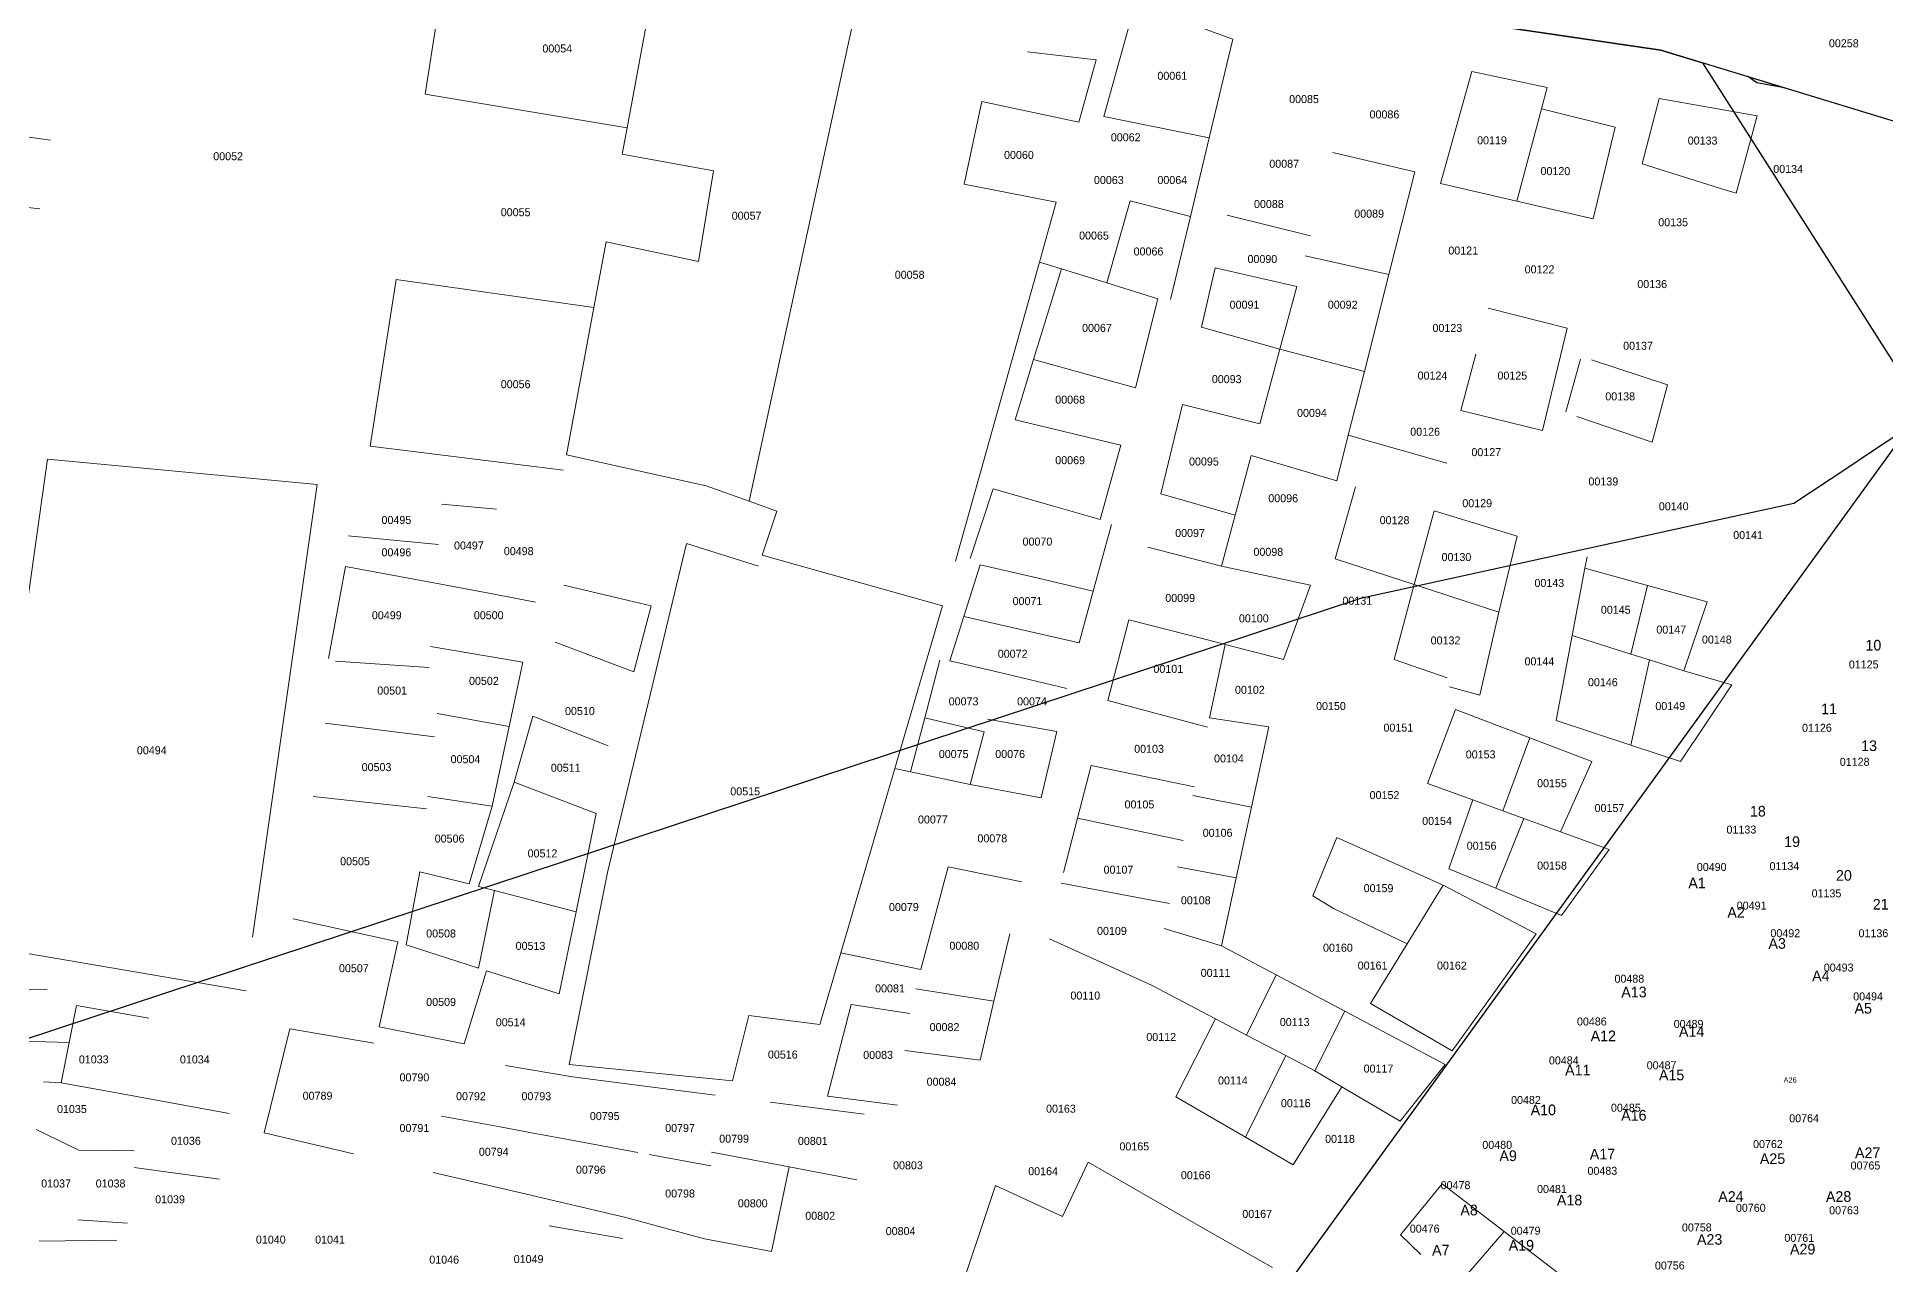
# Model space of a CAD drawing. Header units: metres. Extents: x 245232 to 248406, y 1633796 to 1637634.
# Drawn here: x 246687.4 to 247033.8, y 1634645 to 1634875.1 of the extents above; entities that cross this region are included whole.
import ezdxf
from ezdxf.enums import TextEntityAlignment as Align

# ---------------------------------------------------------------- set-up
doc = ezdxf.new("R2010")
doc.units = ezdxf.units.M
doc.header["$MEASUREMENT"] = 0
for name, color, linetype in [('historique_numero_parcelle', 7, 'Continuous'), ('limites_sections', 7, 'Continuous'), ('numero_lot', 7, 'Continuous')]:
    doc.layers.add(name, color=color, linetype=linetype)
doc.layers.add('LIMITES_PARCELLES', color=7, linetype='Continuous', lineweight=0, true_color=0xffffff)
doc.styles.add('Style-FANCY', font='FANCY.shx')
doc.styles.add('Style-WORKING', font='WORKING.shx')

msp = doc.modelspace()

# ---------------------------------------------------------------- linework, layer by layer
at = {"layer": 'limites_parcelles'}
for p, q in [((246798.021, 1634858.072), (246804.528, 1634893.145)), ((246820.865, 1634788.062), (246842.547, 1634888.057)), ((246760.168, 1634864.335), (246763.452, 1634885.372)), ((246887.38, 1634860.172), (246893.275, 1634881.305)), ((246893.275, 1634881.305), (246911.531, 1634874.691)), ((246911.531, 1634874.691), (246907.11, 1634856.152)), ((246873.075, 1634872.272), (246885.935, 1634870.774)), ((246885.935, 1634870.774), (246882.656, 1634859.097)), ((246950.489, 1634847.612), (246956.378, 1634868.605)), ((246956.378, 1634868.605), (246970.483, 1634865.591)), ((246798.021, 1634858.072), (246760.168, 1634864.335)), ((246970.483, 1634865.591), (246969.417, 1634861.608)), ((246988.263, 1634851.281), (246991.435, 1634863.578)), ((246991.435, 1634863.578), (247009.832, 1634860.295)), ((246864.476, 1634863.011), (246861.169, 1634847.467)), ((246882.656, 1634859.097), (246864.476, 1634863.011)), ((246896.287, 1634858.357), (246887.38, 1634860.172)), ((246969.417, 1634861.608), (246964.788, 1634844.3)), ((246969.417, 1634861.608), (246983.233, 1634858.154)), ((247009.832, 1634860.295), (247005.925, 1634845.774)), ((246673.879, 1634857.987), (246689.954, 1634855.721)), ((246797.103, 1634853.126), (246798.021, 1634858.072)), ((246907.11, 1634856.152), (246896.287, 1634858.357)), ((246983.233, 1634858.154), (246979.109, 1634840.982)), ((246814.231, 1634849.984), (246797.103, 1634853.126)), ((246907.11, 1634856.152), (246903.603, 1634841.449)), ((246930.281, 1634853.403), (246945.662, 1634849.82)), ((246811.374, 1634832.997), (246814.231, 1634849.984)), ((246945.662, 1634849.82), (246940.8, 1634830.566)), ((247002.76, 1634846.751), (246988.263, 1634851.281)), ((246861.169, 1634847.467), (246878.453, 1634844.135)), ((246964.788, 1634844.3), (246950.489, 1634847.612)), ((247005.925, 1634845.774), (247002.76, 1634846.751)), ((246672.527, 1634844.619), (246687.914, 1634842.884)), ((246878.453, 1634844.135), (246875.295, 1634832.89)), ((246887.939, 1634828.972), (246892.318, 1634844.386)), ((246892.318, 1634844.386), (246903.603, 1634841.449)), ((246979.109, 1634840.982), (246964.788, 1634844.3)), ((246903.603, 1634841.449), (246899.889, 1634825.875)), ((246910.519, 1634841.688), (246926.093, 1634837.801)), ((246791.77, 1634824.38), (246794.058, 1634836.71)), ((246794.058, 1634836.71), (246811.374, 1634832.997)), ((246875.295, 1634832.89), (246859.54, 1634776.795)), ((246875.295, 1634832.89), (246879.429, 1634831.609)), ((246940.8, 1634830.566), (246925.092, 1634834.074)), ((246749.87, 1634798.358), (246754.748, 1634829.607)), ((246754.748, 1634829.607), (246791.77, 1634824.38)), ((246874.202, 1634814.591), (246879.429, 1634831.609)), ((246879.429, 1634831.609), (246887.939, 1634828.972)), ((246897.508, 1634826.007), (246887.939, 1634828.972)), ((246905.696, 1634820.654), (246908.255, 1634831.815)), ((246908.255, 1634831.815), (246923.544, 1634828.322)), ((246940.8, 1634830.566), (246936.201, 1634812.356)), ((246893.314, 1634809.313), (246897.508, 1634826.007)), ((246923.544, 1634828.322), (246920.379, 1634816.557)), ((246786.648, 1634796.771), (246791.77, 1634824.38)), ((246959.415, 1634824.216), (246974.195, 1634820.522)), ((246920.379, 1634816.557), (246905.696, 1634820.654)), ((246974.195, 1634820.522), (246969.584, 1634801.323)), ((246916.607, 1634802.541), (246920.379, 1634816.557)), ((246936.201, 1634812.356), (246920.379, 1634816.557)), ((246954.288, 1634805.048), (246957.113, 1634815.61)), ((246870.734, 1634803.296), (246874.202, 1634814.591)), ((246874.202, 1634814.591), (246893.314, 1634809.313)), ((246936.201, 1634812.356), (246933.184, 1634800.412)), ((246973.973, 1634804.841), (246976.725, 1634814.683)), ((246978.78, 1634814.532), (246993.014, 1634809.897)), ((246993.014, 1634809.897), (246990.165, 1634799.126)), ((246898.044, 1634789.444), (246902.146, 1634806.177)), ((246902.146, 1634806.177), (246916.607, 1634802.541)), ((246969.584, 1634801.323), (246954.288, 1634805.048)), ((246890.586, 1634798.585), (246870.734, 1634803.296)), ((246990.165, 1634799.126), (246976.045, 1634803.93)), ((246786.118, 1634793.86), (246749.87, 1634798.358)), ((246886.66, 1634784.6), (246890.586, 1634798.585)), ((246933.184, 1634800.412), (246931.027, 1634791.873)), ((246933.184, 1634800.412), (246951.656, 1634795.209)), ((246676.542, 1634704.81), (246689.36, 1634795.951)), ((246689.36, 1634795.951), (246739.896, 1634791.188)), ((246812.841, 1634790.95), (246786.648, 1634796.771)), ((246915.011, 1634796.611), (246911.997, 1634785.411)), ((246931.027, 1634791.873), (246915.011, 1634796.611)), ((246739.896, 1634791.188), (246727.778, 1634706.336)), ((246820.865, 1634788.062), (246812.841, 1634790.95)), ((246930.761, 1634777.281), (246934.544, 1634790.766)), ((246763.242, 1634787.494), (246773.541, 1634786.585)), ((246826.071, 1634786.187), (246820.865, 1634788.062)), ((246862.318, 1634777.324), (246866.606, 1634790.357)), ((246866.606, 1634790.357), (246877.924, 1634787.108)), ((246877.924, 1634787.108), (246886.66, 1634784.6)), ((246911.997, 1634785.411), (246898.044, 1634789.444)), ((246823.328, 1634777.96), (246826.071, 1634786.187)), ((246888.777, 1634783.674), (246885.389, 1634771.204)), ((246911.997, 1634785.411), (246909.429, 1634775.866)), ((246945.56, 1634772.422), (246949.265, 1634786.27)), ((246949.265, 1634786.27), (246964.827, 1634781.518)), ((246745.716, 1634781.557), (246762.66, 1634779.94)), ((246964.827, 1634781.518), (246961.398, 1634767.242)), ((246794.32, 1634718.454), (246809.137, 1634780.102)), ((246809.137, 1634780.102), (246822.631, 1634775.869)), ((246857.107, 1634768.467), (246823.328, 1634777.96)), ((246909.429, 1634775.866), (246895.593, 1634779.463)), ((246945.56, 1634772.422), (246930.761, 1634777.281)), ((246977.551, 1634775.506), (246977.949, 1634777.606)), ((246742.065, 1634758.538), (246745.24, 1634775.842)), ((246745.24, 1634775.842), (246762.102, 1634772.676)), ((246864.171, 1634776.133), (246861.111, 1634766.457)), ((246873.984, 1634773.854), (246864.171, 1634776.133)), ((246885.389, 1634771.204), (246873.984, 1634773.854)), ((246909.429, 1634775.866), (246926.083, 1634772.297)), ((246975.158, 1634762.875), (246977.551, 1634775.506)), ((246977.551, 1634775.506), (246989.295, 1634772.256)), ((246762.102, 1634772.676), (246772.073, 1634770.804)), ((246772.073, 1634770.804), (246780.844, 1634769.157)), ((246786.167, 1634772.335), (246796.152, 1634769.947)), ((246796.152, 1634769.947), (246802.541, 1634768.42)), ((246882.753, 1634761.501), (246885.389, 1634771.204)), ((246926.083, 1634772.297), (246921.056, 1634758.406)), ((246941.797, 1634758.354), (246945.56, 1634772.422)), ((246961.398, 1634767.242), (246945.56, 1634772.422)), ((246986.161, 1634759.4), (246989.295, 1634772.256)), ((246989.295, 1634772.256), (247000.431, 1634769.175)), ((246802.541, 1634768.42), (246799.283, 1634756.045)), ((246848.194, 1634737.969), (246857.107, 1634768.467)), ((246858.482, 1634758.142), (246861.111, 1634766.457)), ((246861.111, 1634766.457), (246882.753, 1634761.501)), ((246961.398, 1634767.242), (246957.838, 1634751.705)), ((247000.431, 1634769.175), (246996.092, 1634756.263)), ((246888.136, 1634750.69), (246892.055, 1634765.812)), ((246892.055, 1634765.812), (246907.057, 1634761.981)), ((246972.141, 1634746.947), (246975.158, 1634762.875)), ((246975.158, 1634762.875), (246986.161, 1634759.4)), ((246761.19, 1634760.825), (246778.45, 1634757.897)), ((246799.283, 1634756.045), (246784.548, 1634761.602)), ((246907.057, 1634761.981), (246910.131, 1634761.196)), ((246910.131, 1634761.196), (246907.168, 1634747.419)), ((246921.056, 1634758.406), (246910.131, 1634761.196)), ((246986.161, 1634759.4), (246989.657, 1634758.296)), ((246760.885, 1634756.855), (246743.335, 1634758.062)), ((246778.45, 1634757.897), (246775.887, 1634745.837)), ((246853.804, 1634747.452), (246856.63, 1634758.274)), ((246867.9, 1634755.914), (246858.482, 1634758.142)), ((246951.748, 1634754.967), (246941.797, 1634758.354)), ((246989.657, 1634758.296), (246986.158, 1634742.304)), ((246996.092, 1634756.263), (246989.657, 1634758.296)), ((246996.092, 1634756.263), (247005.088, 1634753.617)), ((246880.43, 1634752.95), (246867.9, 1634755.914)), ((246957.838, 1634751.705), (246952.145, 1634753.247)), ((247005.088, 1634753.617), (246995.457, 1634739.224)), ((246906.791, 1634745.664), (246888.136, 1634750.69)), ((246948.032, 1634735.154), (246953.304, 1634748.996)), ((246953.304, 1634748.996), (246967.198, 1634743.705)), ((246761.922, 1634743.859), (246741.432, 1634746.47)), ((246775.887, 1634745.837), (246762.404, 1634748.238)), ((246775.887, 1634745.837), (246772.704, 1634730.863)), ((246776.831, 1634735.361), (246780.324, 1634747.743)), ((246780.324, 1634747.743), (246794.453, 1634742.187)), ((246851.161, 1634737.33), (246853.804, 1634747.452)), ((246864.948, 1634744.826), (246853.804, 1634747.452)), ((246865.578, 1634747.192), (246878.54, 1634744.887)), ((246907.168, 1634747.419), (246918.308, 1634745.727)), ((246918.308, 1634745.727), (246915.044, 1634730.669)), ((246986.158, 1634742.304), (246972.141, 1634746.947)), ((246862.312, 1634734.931), (246864.948, 1634744.826)), ((246878.54, 1634744.887), (246875.653, 1634732.457)), ((246962.158, 1634730.003), (246967.198, 1634743.705)), ((246967.198, 1634743.705), (246978.856, 1634739.265)), ((246995.457, 1634739.224), (246986.158, 1634742.304)), ((246978.856, 1634739.265), (246972.956, 1634726.066)), ((246770.164, 1634715.835), (246776.831, 1634735.361)), ((246776.831, 1634735.361), (246792.23, 1634729.487)), ((246848.194, 1634737.969), (246838.095, 1634703.409)), ((246851.161, 1634737.33), (246848.194, 1634737.969)), ((246862.312, 1634734.931), (246851.161, 1634737.33)), ((246882.423, 1634728.647), (246884.977, 1634738.5)), ((246884.977, 1634738.5), (246904.388, 1634734.488)), ((246956.554, 1634732.047), (246948.032, 1634735.154)), ((246739.174, 1634732.721), (246760.436, 1634730.377)), ((246760.69, 1634732.677), (246772.704, 1634730.863)), ((246875.653, 1634732.457), (246862.312, 1634734.931)), ((246904.036, 1634732.853), (246915.044, 1634730.669)), ((246952.018, 1634719.109), (246956.554, 1634732.047)), ((246962.158, 1634730.003), (246956.554, 1634732.047)), ((246772.704, 1634730.863), (246768.418, 1634716.311)), ((246792.23, 1634729.487), (246788.454, 1634711.054)), ((246879.781, 1634718.454), (246882.423, 1634728.647)), ((246882.423, 1634728.647), (246902.222, 1634724.416)), ((246915.044, 1634730.669), (246912.175, 1634717.432)), ((246960.821, 1634715.479), (246966.076, 1634728.575)), ((246966.076, 1634728.575), (246962.158, 1634730.003)), ((246966.076, 1634728.575), (246972.956, 1634726.066)), ((246926.522, 1634714.095), (246931.072, 1634724.996)), ((246931.072, 1634724.996), (246950.954, 1634716.073)), ((246972.956, 1634726.066), (246982.104, 1634722.731)), ((246982.104, 1634722.731), (246973.179, 1634710.384)), ((246759.138, 1634718.596), (246756.575, 1634704.914)), ((246768.418, 1634716.311), (246759.138, 1634718.596)), ((246787.177, 1634682.471), (246794.32, 1634718.454)), ((246853.075, 1634700.246), (246858.202, 1634719.499)), ((246858.202, 1634719.499), (246871.994, 1634716.707)), ((246901.171, 1634719.528), (246912.175, 1634717.432)), ((246960.821, 1634715.479), (246952.018, 1634719.109)), ((246770.154, 1634700.517), (246773.172, 1634715.048)), ((246773.172, 1634715.048), (246770.164, 1634715.835)), ((246788.454, 1634711.054), (246773.172, 1634715.048)), ((246899.691, 1634712.642), (246879.362, 1634716.447)), ((246912.175, 1634717.432), (246909.414, 1634704.696)), ((246944.207, 1634705.093), (246950.954, 1634716.073)), ((246950.954, 1634716.073), (246968.417, 1634706.945)), ((246973.179, 1634710.384), (246960.821, 1634715.479)), ((246788.454, 1634711.054), (246785.308, 1634695.696)), ((246930.449, 1634711.707), (246926.522, 1634714.095)), ((246944.207, 1634705.093), (246930.449, 1634711.707)), ((246755.011, 1634705.42), (246735.406, 1634709.777)), ((246909.414, 1634704.696), (246898.687, 1634707.973)), ((246726.616, 1634696.272), (246676.542, 1634704.81)), ((246751.563, 1634689.5), (246755.011, 1634705.42)), ((246756.575, 1634704.914), (246770.154, 1634700.517)), ((246869.727, 1634706.945), (246866.772, 1634694.338)), ((246896.305, 1634697.337), (246877.182, 1634706.016)), ((246909.414, 1634704.696), (246919.677, 1634699.257)), ((246937.326, 1634693.885), (246944.207, 1634705.093)), ((246968.417, 1634706.945), (246960.242, 1634695.541)), ((246838.095, 1634703.409), (246834.158, 1634689.937)), ((246838.095, 1634703.409), (246853.075, 1634700.246)), ((246771.68, 1634700.023), (246767.49, 1634686.298)), ((246785.308, 1634695.696), (246771.68, 1634700.023)), ((246908.325, 1634691.015), (246896.305, 1634697.337)), ((246914.143, 1634687.956), (246919.677, 1634699.257)), ((246919.677, 1634699.257), (246932.532, 1634692.444)), ((246673.772, 1634696.504), (246689.309, 1634696.58)), ((246835.596, 1634676.517), (246839.987, 1634693.673)), ((246839.987, 1634693.673), (246851.005, 1634691.995)), ((246866.772, 1634694.338), (246852.115, 1634696.642)), ((246866.772, 1634694.338), (246864.17, 1634683.235)), ((246952.674, 1634684.984), (246937.326, 1634693.885)), ((246960.242, 1634695.541), (246952.674, 1634684.984)), ((246693.439, 1634686.574), (246694.806, 1634693.488)), ((246694.806, 1634693.488), (246708.347, 1634691.161)), ((246820.85, 1634691.622), (246817.744, 1634679.405)), ((246834.158, 1634689.937), (246820.85, 1634691.622)), ((246900.846, 1634676.413), (246908.325, 1634691.015)), ((246914.143, 1634687.956), (246908.325, 1634691.015)), ((246926.891, 1634681.25), (246932.532, 1634692.444)), ((246932.532, 1634692.444), (246951.351, 1634682.471)), ((246693.439, 1634686.574), (246673.25, 1634687.144)), ((246730, 1634669.638), (246734.763, 1634689.165)), ((246734.763, 1634689.165), (246750.555, 1634686.47)), ((246767.49, 1634686.298), (246751.563, 1634689.5)), ((246921.46, 1634684.107), (246914.143, 1634687.956)), ((246691.949, 1634679.042), (246693.439, 1634686.574)), ((246864.17, 1634683.235), (246850.083, 1634685.099)), ((246921.46, 1634684.107), (246913.936, 1634668.816)), ((246926.891, 1634681.25), (246921.46, 1634684.107)), ((246775.224, 1634682.259), (246787.786, 1634680.116)), ((246817.744, 1634679.405), (246787.177, 1634682.471)), ((246787.786, 1634680.116), (246802.777, 1634678.194)), ((246931.958, 1634678.256), (246926.891, 1634681.25)), ((246951.351, 1634682.471), (246942.947, 1634671.806)), ((246688.615, 1634679.2), (246691.949, 1634679.042)), ((246691.949, 1634679.042), (246703.349, 1634676.939)), ((246703.349, 1634676.939), (246706.432, 1634676.37)), ((246706.432, 1634676.37), (246723.419, 1634673.238)), ((246802.777, 1634678.194), (246814.49, 1634676.692)), ((246848.706, 1634674.796), (246835.596, 1634676.517)), ((246913.936, 1634668.816), (246900.846, 1634676.413)), ((246931.958, 1634678.256), (246922.883, 1634663.623)), ((246942.947, 1634671.806), (246931.958, 1634678.256)), ((246824.815, 1634675.368), (246842.451, 1634673.107)), ((246695.268, 1634666.396), (246687.239, 1634670.284)), ((246746.738, 1634665.718), (246730, 1634669.638)), ((246763.203, 1634672.773), (246774.208, 1634670.74)), ((246774.208, 1634670.74), (246780.106, 1634669.651)), ((246780.106, 1634669.651), (246786.254, 1634668.515)), ((246701.723, 1634666.33), (246695.268, 1634666.396)), ((246705.64, 1634666.29), (246701.723, 1634666.33)), ((246786.254, 1634668.515), (246800.037, 1634665.969)), ((246813.862, 1634666.037), (246823.444, 1634664.203)), ((246922.883, 1634663.623), (246913.936, 1634668.816)), ((246721.608, 1634660.929), (246705.64, 1634663.115)), ((246802.146, 1634665.58), (246813.709, 1634663.444)), ((246823.444, 1634664.203), (246828.363, 1634663.262)), ((246828.363, 1634663.262), (246825.091, 1634647.381)), ((246841.077, 1634660.829), (246828.363, 1634663.262)), ((246879.65, 1634653.967), (246884.411, 1634664.118)), ((246884.411, 1634664.118), (246894.883, 1634658.136)), ((246778.083, 1634658.378), (246761.672, 1634662.221)), ((246858.114, 1634632.939), (246867.079, 1634659.746)), ((246867.079, 1634659.746), (246879.65, 1634653.967)), ((246942.968, 1634650.509), (246950.771, 1634660.089)), ((246950.771, 1634660.089), (246962.438, 1634651.111)), ((246797.786, 1634653.763), (246778.083, 1634658.378)), ((246894.883, 1634658.136), (246906.864, 1634651.293)), ((246704.382, 1634652.733), (246695.085, 1634653.301)), ((246783.422, 1634652.214), (246797.234, 1634649.854)), ((246812.55, 1634649.795), (246797.786, 1634653.763)), ((246687.786, 1634649.314), (246702.348, 1634649.525)), ((246825.091, 1634647.381), (246812.55, 1634649.795)), ((246906.864, 1634651.293), (246918.984, 1634644.37)), ((246946.778, 1634646.858), (246942.968, 1634650.509)), ((246951.064, 1634637.968), (246962.438, 1634651.111)), ((246962.438, 1634651.111), (246974.898, 1634641.521))]:
    msp.add_line(p, q, dxfattribs=at)
at = {"layer": 'limites_sections'}
msp.add_line((246848.547, 1634540.21), (247071.802, 1634848.166), dxfattribs=at)
at = {"layer": 'limites_sections', "flags": 128}
for points in [[(247142.579, 1634913.65), (247071.802, 1634848.166), (246991.766, 1634872.64), (246784.729, 1634903.067)], [(246784.729, 1634903.067), (246991.766, 1634872.64), (246999.571, 1634870.253), (247040.85, 1634805.47), (247038.303, 1634801.958), (247032.605, 1634798.171), (247024.941, 1634793.078), (247023.497, 1634792.119), (247016.734, 1634787.625), (247004.114, 1634784.857), (246959.999, 1634775.181), (246935.492, 1634769.805), (246636.542, 1634671.085), (246589.094, 1634657.057), (246244.606, 1634539.052), (246115.696, 1634492.938), (246033.997, 1634467.086), (246033.997, 1634467.086), (246024.022, 1634473.913), (245986.649, 1634482.777), (245971.964, 1634485.396), (245957.986, 1634495.105), (245980.659, 1634459.522), (245859.63, 1634496.913)]]:
    msp.add_lwpolyline(points, dxfattribs=at)
at = {"layer": 'limites_sections'}
msp.add_3dface([(247009.769, 1634866.477), (247008.076, 1634867.653), (247014.936, 1634865.555)], dxfattribs=at)

# ---------------------------------------------------------------- texts
at = {"layer": 'historique_numero_parcelle', "style": 'Style-FANCY'}
for s, p in [('00054', (246784.925, 1634872.932)), ('00258', (247026.073, 1634873.91)), ('00061', (246900.202, 1634867.812)), ('00085', (246924.892, 1634863.441)), ('00086', (246939.968, 1634860.57)), ('00062', (246891.469, 1634856.276)), ('00119', (246960.123, 1634855.709)), ('00133', (246999.606, 1634855.664)), ('00052', (246723.231, 1634852.731)), ('00060', (246871.456, 1634852.976)), ('00087', (246921.176, 1634851.319)), ('00120', (246972.013, 1634849.94)), ('00134', (247015.637, 1634850.347)), ('00063', (246888.311, 1634848.274)), ('00064', (246900.202, 1634848.274)), ('00055', (246777.122, 1634842.23)), ('00088', (246918.31, 1634843.77)), ('00089', (246937.101, 1634841.962)), ('00057', (246820.411, 1634841.578)), ('00135', (246994.085, 1634840.352)), ('00065', (246885.524, 1634837.854)), ('00066', (246895.743, 1634834.877)), ('00121', (246954.735, 1634835.054)), ('00090', (246917.089, 1634833.456)), ('00122', (246969.04, 1634831.519)), ('00058', (246850.973, 1634830.507)), ('00136', (246990.157, 1634828.763)), ('00091', (246913.745, 1634824.896)), ('00092', (246932.138, 1634824.896)), ('00067', (246886.082, 1634820.549)), ('00123', (246951.762, 1634820.54)), ('00137', (246987.503, 1634817.199)), ('00093', (246910.401, 1634810.94)), ('00124', (246948.975, 1634811.609)), ('00125', (246963.945, 1634811.609)), ('00056', (246777.122, 1634809.992)), ('00138', (246984.159, 1634807.709)), ('00068', (246881.054, 1634807.093)), ('00094', (246926.379, 1634804.614)), ('00126', (246947.595, 1634801.082)), ('00127', (246959.061, 1634797.254)), ('00069', (246881.054, 1634795.742)), ('00095', (246906.128, 1634795.496)), ('00139', (246981.001, 1634791.753)), ('00096', (246920.991, 1634788.611)), ('00129', (246957.362, 1634787.684)), ('00140', (246994.192, 1634787.101)), ('00495', (246754.769, 1634784.538)), ('00128', (246941.862, 1634784.494)), ('00497', (246768.357, 1634779.753)), ('00070', (246874.923, 1634780.484)), ('00097', (246903.526, 1634782.098)), ('00141', (247008.126, 1634781.705)), ('00496', (246754.769, 1634778.477)), ('00498', (246777.699, 1634778.69)), ('00098', (246918.204, 1634778.563)), ('00130', (246953.461, 1634777.583)), ('00143', (246970.875, 1634772.727)), ('00071', (246873.065, 1634769.319)), ('00099', (246901.682, 1634769.919)), ('00131', (246934.882, 1634769.396)), ('00499', (246752.964, 1634766.675)), ('00500', (246772.073, 1634766.675)), ('00100', (246915.483, 1634766.091)), ('00145', (246983.323, 1634767.703)), ('00147', (246993.727, 1634763.981)), ('00148', (247002.273, 1634762.12)), ('00072', (246870.278, 1634759.457)), ('00132', (246951.417, 1634761.953)), ('00101', (246899.452, 1634756.627)), ('00144', (246969.017, 1634758.027)), ('00501', (246753.972, 1634752.56)), ('00502', (246771.17, 1634754.368)), ('00102', (246914.74, 1634752.693)), ('00146', (246980.908, 1634754.119)), ('00510', (246789.165, 1634748.713)), ('00073', (246861.081, 1634750.526)), ('00074', (246873.901, 1634750.526)), ('00150', (246929.943, 1634749.653)), ('00149', (246993.541, 1634749.653)), ('00151', (246942.577, 1634745.606)), ('00494', (246708.914, 1634741.356)), ('00103', (246895.843, 1634741.635)), ('00503', (246751.046, 1634738.2)), ('00504', (246767.714, 1634739.688)), ('00511', (246786.511, 1634738.08)), ('00075', (246859.223, 1634740.664)), ('00076', (246869.813, 1634740.664)), ('00104', (246910.819, 1634739.821)), ('00153', (246957.998, 1634740.582)), ('00155', (246971.374, 1634735.186)), ('00515', (246820.147, 1634733.657)), ('00105', (246894.045, 1634731.208)), ('00152', (246939.976, 1634732.953)), ('00077', (246855.322, 1634728.382)), ('00154', (246949.823, 1634728.115)), ('00157', (246982.15, 1634730.534)), ('00506', (246764.741, 1634724.803)), ('00078', (246866.469, 1634724.847)), ('00106', (246908.695, 1634725.891)), ('00505', (246747.012, 1634720.55)), ('00512', (246782.158, 1634722.025)), ('00156', (246958.183, 1634723.463)), ('00107', (246890.116, 1634718.98)), ('00158', (246971.374, 1634719.741)), ('00159', (246938.861, 1634715.508)), ('00079', (246849.888, 1634711.973)), ('00108', (246904.601, 1634713.238)), ('00508', (246763.142, 1634707.013)), ('00109', (246888.889, 1634707.496)), ('00513', (246779.902, 1634704.694)), ('00080', (246861.221, 1634704.716)), ('00160', (246931.244, 1634704.343)), ('00507', (246746.793, 1634700.501)), ('00161', (246937.747, 1634700.994)), ('00162', (246952.61, 1634700.994)), ('00081', (246847.286, 1634696.714)), ('00111', (246908.317, 1634699.628)), ('00509', (246763.142, 1634694.174)), ('00110', (246883.899, 1634695.375)), ('00514', (246776.186, 1634690.367)), ('00082', (246857.505, 1634689.457)), ('00113', (246923.141, 1634690.404)), ('00112', (246898.125, 1634687.613)), ('01033', (246698.036, 1634683.404)), ('01034', (246716.985, 1634683.404)), ('00516', (246827.195, 1634684.314)), ('00083', (246845.057, 1634684.247)), ('00790', (246758.149, 1634680.036)), ('00084', (246856.947, 1634679.223)), ('00114', (246911.569, 1634679.452)), ('00117', (246938.853, 1634681.685)), ('00789', (246739.989, 1634676.593)), ('00792', (246768.739, 1634676.5)), ('00793', (246781, 1634676.5)), ('01035', (246693.948, 1634674.1)), ('00795', (246793.819, 1634672.779)), ('00163', (246879.333, 1634674.168)), ('00115', (246923.353, 1634675.199)), ('00116', (246923.353, 1634675.199)), ('00791', (246758.149, 1634670.546)), ('00797', (246807.939, 1634670.546)), ('00799', (246818.064, 1634668.546)), ('01036', (246715.313, 1634668.146)), ('00794', (246773.012, 1634666.08)), ('00801', (246832.82, 1634668.121)), ('00165', (246893.082, 1634667.097)), ('00118', (246931.634, 1634668.5)), ('00796', (246791.218, 1634662.731)), ('00803', (246850.655, 1634663.549)), ('00164', (246875.989, 1634662.445)), ('00166', (246904.601, 1634661.7)), ('01037', (246690.976, 1634660.145)), ('01038', (246701.194, 1634660.145)), ('00798', (246807.939, 1634658.266)), ('01039', (246712.341, 1634657.168)), ('00800', (246821.567, 1634656.425)), ('00802', (246834.2, 1634654.086)), ('00167', (246916.12, 1634654.443)), ('01040', (246731.226, 1634649.622)), ('01041', (246742.328, 1634649.622)), ('00804', (246849.275, 1634651.215)), ('01046', (246763.726, 1634645.866)), ('01049', (246779.544, 1634645.972))]:
    msp.add_text(s, height=1.5, dxfattribs=at).set_placement(p, align=Align.MIDDLE_CENTER)
for s, p in [('01125', (247029.802, 1634757.45)), ('01126', (247021.033, 1634745.572)), ('01128', (247028.106, 1634739.194)), ('01133', (247006.875, 1634726.489)), ('00490', (247001.309, 1634719.48)), ('01134', (247014.935, 1634719.642)), ('01135', (247022.823, 1634714.534)), ('00491', (247008.791, 1634712.236)), ('00492', (247015.105, 1634707.061)), ('01136', (247031.621, 1634707.058)), ('00493', (247025.107, 1634700.622)), ('00488', (246985.875, 1634698.531)), ('00494', (247030.618, 1634695.217)), ('00486', (246978.845, 1634690.515)), ('00489', (246996.977, 1634690.055)), ('00484', (246973.583, 1634683.221)), ('00487', (246991.919, 1634682.301)), ('00482', (246966.495, 1634675.796)), ('00485', (246985.218, 1634674.35)), ('00764', (247018.629, 1634672.366)), ('00480', (246961.108, 1634667.385)), ('00762', (247011.853, 1634667.537)), ('00483', (246980.816, 1634662.522)), ('00765', (247030.133, 1634663.512)), ('00478', (246953.29, 1634659.828)), ('00481', (246971.365, 1634659.106)), ('00760', (247008.634, 1634655.578)), ('00763', (247026.109, 1634655.118)), ('00476', (246947.509, 1634651.68)), ('00479', (246966.429, 1634651.286)), ('00758', (246998.517, 1634651.898)), ('00761', (247017.725, 1634649.944)), ('00756', (246993.459, 1634644.769))]:
    msp.add_text(s, height=1.5, rotation=0.1323, dxfattribs=at).set_placement(p, align=Align.MIDDLE_CENTER)
at = {"layer": 'numero_lot', "linetype": 'Continuous'}
for s, height, style, p in [('10', 2, 'Style-WORKING', (247030.133, 1634760.043)), ('11', 2, 'Style-WORKING', (247021.822, 1634748.114)), ('13', 2, 'Style-WORKING', (247029.332, 1634741.198)), ('18', 2, 'Style-WORKING', (247008.486, 1634728.921)), ('19', 2, 'Style-WORKING', (247014.895, 1634723.207)), ('20', 2, 'Style-WORKING', (247024.609, 1634716.892)), ('A1', 2, 'Style-WORKING', (246996.927, 1634715.474)), ('A2', 2, 'Style-WORKING', (247004.251, 1634709.954)), ('21', 2, 'Style-WORKING', (247031.518, 1634711.479)), ('A3', 2, 'Style-WORKING', (247011.952, 1634704.12)), ('A13', 2, 'Style-WORKING', (246984.372, 1634695.006)), ('A4', 2, 'Style-WORKING', (247020.137, 1634698.046)), ('A5', 2, 'Style-WORKING', (247028.08, 1634691.971)), ('A12', 2, 'Style-WORKING', (246978.621, 1634686.782)), ('A14', 2, 'Style-WORKING', (246995.179, 1634687.622)), ('A11', 2, 'Style-WORKING', (246973.84, 1634680.384)), ('A15', 2, 'Style-WORKING', (246991.422, 1634679.458)), ('A26', 1, 'Style-FANCY', (247014.793, 1634679.036)), ('A10', 2, 'Style-WORKING', (246967.371, 1634672.904)), ('A16', 2, 'Style-WORKING', (246984.342, 1634671.892)), ('A9', 2, 'Style-WORKING', (246961.525, 1634664.325)), ('A17', 2, 'Style-WORKING', (246978.469, 1634664.629)), ('A27', 2, 'Style-WORKING', (247028.178, 1634664.883)), ('A25', 2, 'Style-WORKING', (247010.337, 1634663.769)), ('A8', 2, 'Style-WORKING', (246954.198, 1634654.14)), ('A18', 2, 'Style-WORKING', (246972.297, 1634656.007)), ('A24', 2, 'Style-WORKING', (247002.545, 1634656.672)), ('A28', 2, 'Style-WORKING', (247022.727, 1634656.67)), ('A7', 2, 'Style-WORKING', (246948.903, 1634646.626)), ('A19', 2, 'Style-WORKING', (246963.256, 1634647.529)), ('A23', 2, 'Style-WORKING', (246998.557, 1634648.625)), ('A29', 2, 'Style-WORKING', (247015.997, 1634646.81))]:
    msp.add_text(s, height=height, rotation=0.51224, dxfattribs=dict(at, style=style)).set_placement(p)

doc.saveas('drawing.dxf')
